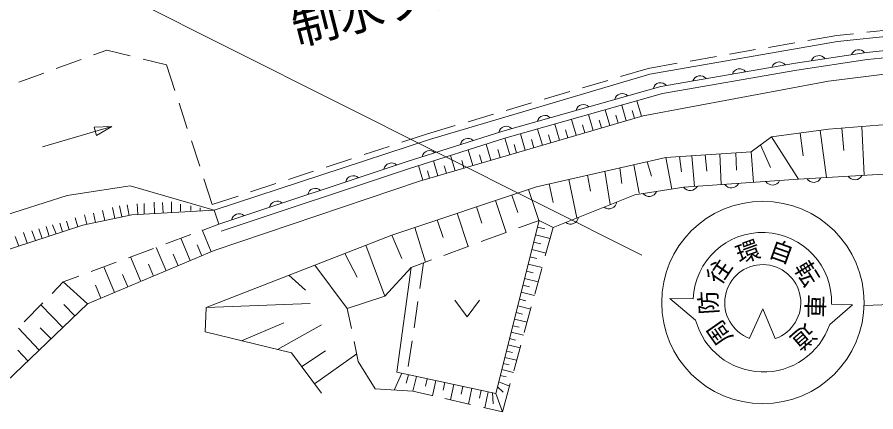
# Model space of a CAD drawing. Units: millimetres, scale not verified. Extents: x 40000 to 680000, y 20000 to 380000.
# Drawn here: x 233406 to 298139, y 240184 to 269937 of the extents above; entities that cross this region are included whole.
import ezdxf
from ezdxf.enums import TextEntityAlignment as Align

# ---------------------------------------------------------------- set-up
doc = ezdxf.new("R2010")
doc.units = ezdxf.units.MM
doc.header["$LTSCALE"] = 1000
for name, color, linetype, lineweight in [('M-BGD', 7, 'Continuous', 13), ('M-BGD-HTXT', 7, 'Continuous', 13), ('M-STR-STRC', 7, 'Continuous', 13)]:
    doc.layers.add(name, color=color, linetype=linetype, lineweight=lineweight)
doc.styles.add('ＭＳ ゴシック', font='')
doc.styles.get('ＭＳ ゴシック').set_extended_font_data('MS Gothic')

# ---------------------------------------------------------------- blocks, each defined once
blk = doc.blocks.new('畑')
at = {"color": 7, "linetype": 'Continuous', "lineweight": 13}
for p, q in [((-1.5, 1), (0, -1)), ((0, -1), (1.5, 1))]:
    blk.add_line(p, q, dxfattribs=at)

msp = doc.modelspace()

# ---------------------------------------------------------------- linework, layer by layer
at = {"layer": 'M-BGD'}
for p, q in [((310699, 269723), (295253, 268113)), ((296462, 268692), (295191, 268559)), ((299445, 269003), (297456, 268795)), ((295253, 268113), (281090, 265638)), ((292030, 268007), (290059, 267662)), ((295191, 268559), (293015, 268179)), ((297424, 267280), (307006, 268234)), ((297424, 267280), (307006, 268234)), ((239167, 267088), (240155, 267447)), ((240155, 267447), (241922, 267013)), ((289074, 267490), (287104, 267146)), ((297493, 266734), (307058, 267687)), ((236347, 266065), (238227, 266747)), ((242893, 266774), (244661, 266340)), ((286119, 266974), (284149, 266630)), ((292087, 266480), (297424, 267280)), ((292087, 266480), (297424, 267280)), ((292175, 265937), (297493, 266734)), ((310905, 267126), (294580, 265114)), ((244661, 266340), (245296, 264404)), ((280987, 266077), (278900, 265459)), ((283164, 266458), (280987, 266077)), ((281930, 264711), (292087, 266480)), ((281930, 264711), (292087, 266480)), ((233527, 265041), (235407, 265724)), ((281090, 265638), (264482, 260719)), ((282052, 264174), (292175, 265937)), ((277941, 265175), (276023, 264607)), ((294580, 265114), (280596, 262505)), ((270023, 261351), (281930, 264711)), ((270023, 261351), (281930, 264711)), ((270181, 260825), (282052, 264174)), ((275065, 264323), (273147, 263755)), ((272188, 263471), (270271, 262903)), ((280465, 262467), (280123, 263634)), ((245608, 263454), (246231, 261553)), ((278079, 261768), (277733, 262950)), ((279324, 262133), (278981, 263305)), ((279942, 262313), (279771, 262897)), ((280596, 262505), (263739, 257570)), ((269312, 262619), (267394, 262051)), ((275560, 261031), (275208, 262233)), ((276825, 261401), (276475, 262593)), ((277452, 261584), (277278, 262178)), ((278702, 261950), (278530, 262539)), ((235306, 260172), (240552, 261695)), ((240552, 261695), (239213, 261641)), ((239392, 261024), (239213, 261641)), ((240552, 261695), (239392, 261024)), ((266435, 261767), (264348, 261148)), ((274285, 260657), (273930, 261870)), ((276192, 261216), (276017, 261814)), ((294578, 261486), (300004, 261933)), ((295733, 259884), (295582, 261569)), ((297078, 261692), (297262, 258018)), ((264348, 261148), (262406, 260510)), ((262727, 259026), (270023, 261351)), ((262727, 259026), (270023, 261351)), ((271705, 259902), (271344, 261135)), ((273000, 260281), (272642, 261504)), ((273643, 260469), (273465, 261078)), ((274923, 260844), (274746, 261448)), ((288733, 259777), (290264, 260910)), ((290264, 260910), (294578, 261486)), ((290264, 260910), (292299, 257713)), ((292439, 261200), (292670, 259475)), ((293938, 261401), (294414, 257843)), ((246543, 260603), (247167, 258703)), ((264482, 260719), (248254, 255389)), ((262898, 258503), (270181, 260825)), ((269121, 259146), (268762, 260372)), ((270181, 260825), (270540, 259561)), ((271053, 259711), (270872, 260330)), ((272353, 260092), (272173, 260706)), ((290187, 258611), (289442, 260301)), ((261456, 260198), (259556, 259574)), ((267757, 258746), (267408, 259941)), ((269819, 259350), (269637, 259971)), ((282318, 259364), (288733, 259777)), ((286487, 257315), (286380, 259625)), ((287636, 258412), (287594, 259703)), ((288733, 259777), (288912, 257481)), ((248603, 254326), (262727, 259026)), ((248603, 254326), (262727, 259026)), ((258606, 259262), (256706, 258638)), ((265126, 257976), (264795, 259108)), ((266426, 258357), (266085, 259519)), ((267091, 258551), (266918, 259140)), ((268438, 258946), (268261, 259551)), ((272553, 257148), (282318, 259364)), ((281232, 257942), (280892, 259041)), ((282318, 259364), (282766, 256982)), ((283489, 258280), (283342, 259430)), ((284459, 257176), (284269, 259490)), ((285397, 258333), (285278, 259554)), ((292299, 257713), (313648, 259025)), ((292299, 257713), (313648, 259025)), ((248776, 253804), (262898, 258503)), ((255756, 258326), (253856, 257702)), ((263983, 257641), (263656, 258758)), ((264491, 257790), (264328, 258348)), ((265775, 258166), (265607, 258740)), ((278117, 255806), (277713, 258319)), ((278993, 257399), (278839, 258574)), ((280305, 256670), (279889, 258813)), ((247478, 257753), (248114, 255816)), ((275599, 254799), (274995, 257702)), ((276634, 256829), (276405, 258022)), ((283662, 257122), (292299, 257713)), ((283662, 257122), (292299, 257713)), ((237175, 256488), (241916, 257234)), ((241916, 257234), (248254, 255389)), ((263739, 257570), (248254, 252347)), ((252906, 257390), (251005, 256766)), ((261655, 253510), (272553, 257148)), ((273824, 255954), (273518, 257367)), ((279965, 256545), (283662, 257122)), ((279965, 256545), (283662, 257122)), ((227083, 253281), (237175, 256488)), ((250055, 256454), (248114, 255816)), ((271151, 255209), (270698, 256528)), ((271958, 256949), (272737, 254613)), ((273803, 254080), (279965, 256545)), ((273803, 254080), (279965, 256545)), ((241308, 254883), (241125, 255713)), ((241844, 254995), (241690, 255784)), ((242503, 255063), (242462, 255866)), ((242992, 255091), (242992, 255878)), ((243752, 255134), (243722, 256002)), ((244417, 255171), (244364, 255966)), ((245029, 255206), (245029, 256008)), ((245724, 255324), (245724, 255843)), ((246499, 255363), (246487, 255704)), ((269469, 256118), (270274, 253706)), ((239323, 254466), (239169, 255165)), ((240005, 254609), (239841, 255360)), ((240761, 254768), (240600, 255584)), ((248254, 255389), (242046, 255037)), ((247209, 255329), (247199, 255565)), ((248603, 254326), (248254, 255389)), ((266572, 255151), (267406, 252652)), ((268022, 255636), (268432, 254408)), ((236817, 253759), (236613, 254417)), ((237316, 253923), (237119, 254559)), ((237986, 254143), (237785, 254806)), ((242046, 255037), (238348, 254262)), ((238648, 254325), (238480, 255024)), ((265519, 253327), (265061, 254647)), ((269493, 241573), (272749, 254617)), ((271209, 254050), (272749, 254617)), ((272749, 254617), (273803, 254080)), ((238348, 254262), (229559, 251376)), ((234794, 253095), (234506, 253831)), ((235297, 253260), (235042, 253990)), ((235829, 253435), (235600, 254158)), ((236351, 253606), (236059, 254288)), ((248040, 252257), (247347, 253897)), ((247430, 253891), (248603, 254326)), ((264187, 251468), (263386, 254088)), ((272623, 254111), (273179, 253972)), ((273803, 254080), (273220, 251955)), ((233529, 252680), (233263, 253407)), ((234163, 252888), (233887, 253696)), ((244617, 252848), (246492, 253543)), ((246446, 251584), (245737, 253264)), ((247651, 248053), (261655, 253510)), ((262398, 251737), (261655, 253510)), ((268394, 253015), (270271, 253705)), ((272480, 253538), (273579, 253263)), ((241804, 251805), (243679, 252501)), ((244629, 250818), (243886, 252578)), ((247317, 251952), (246971, 252772)), ((261132, 248901), (259690, 252744)), ((265578, 251979), (267455, 252670)), ((272339, 252976), (272883, 252841)), ((248254, 252347), (238713, 248322)), ((242732, 250018), (241954, 251862)), ((245539, 251202), (245177, 252062)), ((259035, 250325), (258112, 252129)), ((272063, 251867), (272593, 251735)), ((272200, 252416), (273274, 252148)), ((238991, 250763), (240866, 251458)), ((243683, 250419), (243303, 251319)), ((258289, 247966), (255841, 251245)), ((263099, 251067), (264639, 251634)), ((263760, 249486), (264043, 251415)), ((271926, 251319), (272975, 251057)), ((240751, 249182), (239936, 251114)), ((241744, 249601), (241346, 250544)), ((261132, 248901), (263099, 251067)), ((263099, 251067), (262038, 243163)), ((271792, 250782), (272310, 250653)), ((272956, 250990), (272428, 249061)), ((236035, 249115), (236880, 249980)), ((236880, 249980), (238053, 250415)), ((238713, 248322), (236880, 249980)), ((255140, 249359), (253888, 250484)), ((271658, 250247), (272683, 249991)), ((239719, 248746), (239302, 249735)), ((271527, 249722), (272033, 249595)), ((258289, 247966), (261132, 248901)), ((271268, 248685), (271763, 248561)), ((271396, 249198), (272397, 248948)), ((238713, 248322), (231676, 241583)), ((233939, 246969), (235337, 248400)), ((236844, 246533), (235201, 248248)), ((237763, 247413), (236925, 248287)), ((247591, 246205), (247651, 248053)), ((255498, 248345), (247651, 248053)), ((258604, 246458), (258289, 247966)), ((263323, 246518), (263614, 248497)), ((271140, 248172), (272118, 247928)), ((272164, 248097), (271636, 246168)), ((271015, 247670), (271498, 247550)), ((250329, 245537), (253510, 246894)), ((253024, 244881), (256346, 246735)), ((270767, 246679), (271239, 246561)), ((270890, 247170), (271845, 246931)), ((235073, 244836), (233494, 246485)), ((235957, 245683), (235152, 246524)), ((254088, 244621), (247591, 246205)), ((270645, 246189), (271578, 245956)), ((259124, 243971), (258809, 245479)), ((262893, 243601), (263177, 245529)), ((270525, 245709), (270986, 245594)), ((234219, 244018), (233445, 244826)), ((254858, 243594), (256651, 244787)), ((270288, 244761), (270739, 244648)), ((270406, 245230), (271317, 245003)), ((271372, 245203), (270843, 243274)), ((256354, 241600), (254088, 244621)), ((255833, 242295), (259002, 244555)), ((270172, 244292), (271061, 244070)), ((260396, 241914), (259124, 243971)), ((270057, 243833), (270497, 243724)), ((261826, 241823), (262395, 243087)), ((262038, 243163), (269493, 241573)), ((262726, 242350), (262912, 242977)), ((263229, 241735), (263522, 242847)), ((269831, 242927), (270260, 242820)), ((269943, 243376), (270812, 243159)), ((264178, 242125), (264321, 242676)), ((264961, 242540), (264716, 241394)), ((265638, 242396), (265514, 241818)), ((266315, 242251), (266067, 241085)), ((267003, 242104), (266877, 241516)), ((270528, 242123), (269713, 242455)), ((270579, 242310), (269997, 240184)), ((263229, 241735), (260396, 241914)), ((264663, 241406), (263229, 241735)), ((267691, 241958), (267437, 240771)), ((268388, 241809), (268260, 241210)), ((268923, 241695), (268667, 240497)), ((269299, 240792), (269233, 241629)), ((269997, 240184), (269493, 241573)), ((270055, 241654), (269617, 242072)), ((267588, 240736), (265638, 241183)), ((269997, 240184), (268562, 240513))]:
    msp.add_line(p, q, dxfattribs=at)
for centre, radius, start, end in [((296836, 266914), 575, 37.09116, 159.95994), ((293840, 266465), 575, 37.09116, 159.95994), ((290856, 265986), 575, 38.44561, 161.31439), ((284887, 264947), 575, 38.44561, 161.31439), ((287871, 265467), 575, 38.44561, 161.31439), ((281914, 264444), 555, 37.88225, 168.63652), ((279016, 263603), 575, 44.32133, 167.19011), ((276100, 262780), 575, 44.32133, 167.19011), ((273184, 261958), 575, 44.32133, 167.19011), ((270269, 261143), 569, 43.8085, 168.95003), ((267389, 260223), 575, 46.24795, 169.11673), ((264503, 259303), 575, 46.24795, 169.11673), ((261625, 258369), 575, 46.97042, 169.8392), ((258750, 257413), 575, 46.97042, 169.8392), ((293455, 258082), 598, 213.38827, 333.64483), ((296559, 258273), 598, 213.38827, 333.64483), ((255876, 256456), 575, 46.97042, 169.8392), ((284144, 257467), 605, 215.0389, 332.92246), ((287248, 257665), 598, 213.78862, 334.04518), ((290350, 257878), 598, 213.78862, 334.04518), ((281043, 257014), 598, 218.73359, 338.99014), ((253001, 255500), 575, 46.97042, 169.8392), ((278023, 256089), 598, 231.67313, 351.92969), ((250127, 254543), 575, 46.97042, 169.8392), ((275136, 254934), 598, 231.67313, 351.92969)]:
    msp.add_arc(centre, radius, start, end, dxfattribs=at)
at = {"layer": 'M-STR-STRC'}
for p, q in [((235832, 274441), (280492, 251992)), ((284367, 248704), (282598, 248726)), ((282598, 248726), (284557, 247092)), ((288619, 245733), (289618, 247957)), ((289618, 247957), (290551, 245711)), ((296369, 248256), (294662, 246768)), ((294801, 248293), (296369, 248256)), ((297259, 248198), (299277, 248263))]:
    msp.add_line(p, q, dxfattribs=at)
msp.add_circle((289624, 248427), 7630, dxfattribs=at)
for centre, radius, start, end in [((289582, 248481), 5222, 357.93402, 177.54548), ((289615, 248413), 2869, 289.1103, 249.6855), ((289659, 248480), 5288, 195.21134, 341.11438)]:
    msp.add_arc(centre, radius, start, end, dxfattribs=at)

# ---------------------------------------------------------------- block references
at = {"layer": 'M-BGD', "xscale": 625, "yscale": 625}
msp.add_blockref('畑', (267334, 247965), dxfattribs=at)

# ---------------------------------------------------------------- texts
at = {"layer": 'M-BGD-HTXT', "style": 'ＭＳ ゴシック'}
msp.add_text('制水ブロック', height=2566, rotation=14.162, dxfattribs=at).set_placement((264862, 269610), align=Align.BOTTOM_CENTER)
at = {"layer": 'M-STR-STRC', "style": 'ＭＳ ゴシック'}
for s, rotation, p in [('環', 19.654, (288489, 252248)), ('自', 340.337, (291016, 252250)), ('往', 55.703, (286328, 250774)), ('転', 301.342, (292961, 250627)), ('防', 93.752, (285519, 248423)), ('車', 268.636, (293549, 248139)), ('周', 124.992, (286338, 246133)), ('道', 220.601, (292688, 245793))]:
    msp.add_text(s, height=1320, rotation=rotation, dxfattribs=at).set_placement(p, align=Align.MIDDLE_CENTER)

doc.saveas('drawing.dxf')
